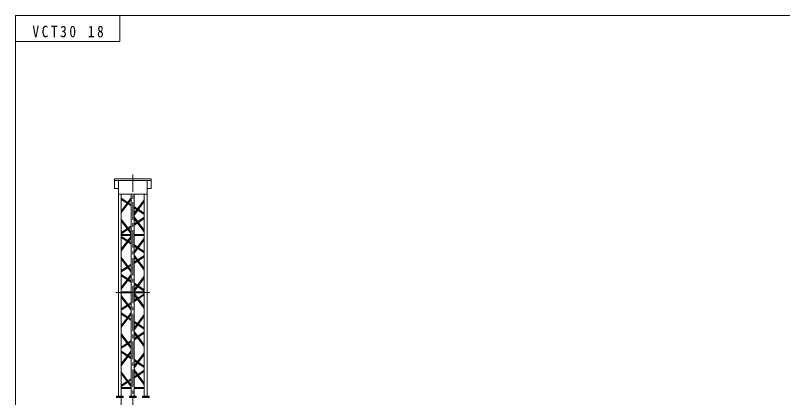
# Model space of a CAD drawing. Units: millimetres on the paper, enlarged 150 times. Extents: x -30700 to 29919, y -306531 to 293469.
# Drawn here: x -30700 to -8669, y 9315 to 20293 of the extents above; entities that cross this region are included whole.
import ezdxf

# ---------------------------------------------------------------- set-up
doc = ezdxf.new("R2010")
doc.units = ezdxf.units.MM
doc.header["$LTSCALE"] = 150
doc.linetypes.add('CHAIN1', pattern=[8, 5, -1, 1, -1])
for name, color, linetype, lineweight in [('0-0', 7, 'Continuous', 9), ('0-2', 7, 'Continuous', 9), ('6-1', 7, 'Continuous', 9)]:
    doc.layers.add(name, color=color, linetype=linetype, lineweight=lineweight)
doc.layers.add('1-3', color=7, linetype='Continuous')
doc.styles.add('ＭＳ ゴシック', font='')
doc.styles.get('ＭＳ ゴシック').set_extended_font_data('MS Gothic')

# ---------------------------------------------------------------- blocks, each defined once
blk = doc.blocks.new('本体平面')
at = {"layer": '6-1'}
for p, q in [((15620.8, 762.6), (15560.7, 762.6)), ((15560.7, 709.8), (15560.7, 537.8)), ((15560.7, 537.8), (15560.7, 709.8)), ((15560.7, 709.8), (15560.7, 537.8)), ((15590.8, 537.8), (15590.8, 762.6)), ((15590.8, 709.8), (15590.8, 537.8)), ((15590.8, 537.8), (15590.8, 709.8)), ((15590.8, 709.8), (15590.8, 537.8)), ((15590.8, 537.8), (15590.8, 709.8)), ((15590.8, 709.8), (15590.8, 537.8)), ((15590.8, 709.8), (15590.8, 485.1)), ((15620.8, 762.6), (15620.8, 537.8)), ((15620.8, 709.8), (15620.8, 537.8)), ((15620.8, 537.8), (15620.8, 709.8)), ((15620.8, 485.1), (15620.8, 709.8)), ((15620.8, 688.3), (24907.9, 688.3)), ((24330.4, 688.3), (24330.4, -558.1)), ((24991.2, 857.1), (24570.7, 857.1)), ((24570.7, 857.1), (24570.7, 688.3)), ((24916.1, 857.1), (24916.1, -726.9)), ((15560.7, 559.3), (6610.8, 559.3)), ((15590.8, 537.8), (15590.8, 564)), ((24331.1, 559.3), (15620.8, 559.3)), ((15958.7, 133.7), (15958.7, 559.3)), ((16003.7, 133.7), (16003.7, 559.3)), ((16030.6, 130.7), (16597, 559.3)), ((16039.1, 559.3), (16220.3, 285.1)), ((16093.1, 559.3), (16255.2, 314)), ((16102.3, 128.6), (16671.6, 559.3)), ((17505.9, 128.6), (16936.5, 559.3)), ((17577.6, 130.7), (17011.2, 559.3)), ((17515.1, 559.3), (17353, 314)), ((17569.1, 559.3), (17387.9, 285.1)), ((17676.4, 130.7), (18242.8, 559.3)), ((17685, 559.3), (17866.2, 285.1)), ((17738.9, 559.3), (17901.1, 314)), ((17748.2, 128.6), (18317.5, 559.3)), ((19151.7, 128.6), (18582.4, 559.3)), ((19223.4, 130.7), (18657, 559.3)), ((19160.9, 559.3), (18998.8, 314)), ((19214.9, 559.3), (19033.7, 285.1)), ((19322.2, 130.7), (19888.7, 559.3)), ((19348.2, 533), (19512, 285.1)), ((19384.8, 559.3), (19546.9, 314)), ((19394, 128.6), (19963.3, 559.3)), ((20073.2, 129.5), (20073.2, 622.7)), ((20073.2, 129.5), (20073.2, 559.3)), ((20073.2, 129.5), (20073.2, 559.3)), ((20118.3, 129.5), (20118.3, 559.3)), ((20118.3, 129.5), (20118.3, 559.3)), ((20797.5, 128.6), (20228.2, 559.3)), ((20869.3, 130.7), (20302.8, 559.3)), ((20806.7, 559.3), (20644.6, 314)), ((20860.7, 559.3), (20679.5, 285.1)), ((20968, 130.7), (21534.5, 559.3)), ((20976.6, 559.3), (21157.8, 285.1)), ((21030.6, 559.3), (21192.7, 314)), ((21039.8, 128.6), (21609.1, 559.3)), ((22443.3, 128.6), (21874, 559.3)), ((22515.1, 130.7), (21948.6, 559.3)), ((22452.6, 559.3), (22290.4, 314)), ((22506.5, 559.3), (22325.4, 285.1)), ((22542, 127.2), (22542, 559.3)), ((22587, 127.2), (22587, 559.3)), ((22613.9, 130.7), (23180.3, 559.3)), ((22622.4, 559.3), (22803.6, 285.1)), ((22676.4, 559.3), (22838.5, 314)), ((22685.6, 128.6), (23254.9, 559.3)), ((24089.1, 128.6), (23519.9, 559.3)), ((24160.9, 130.7), (23594.5, 559.3)), ((24098.4, 559.3), (23936.2, 314)), ((24152.4, 559.3), (23971.2, 285.1)), ((15620.8, 203.8), (15560.7, 203.8)), ((15560.7, 151.1), (15560.7, -20.9)), ((15560.7, -20.9), (15560.7, 151.1)), ((15560.7, 151.1), (15560.7, -20.9)), ((15590.8, -20.9), (15590.8, 203.8)), ((15590.8, 151.1), (15590.8, -20.9)), ((15590.8, -20.9), (15590.8, 151.1)), ((15590.8, 151.1), (15590.8, -20.9)), ((15590.8, -20.9), (15590.8, 151.1)), ((15590.8, 151.1), (15590.8, -20.9)), ((15590.8, 151.1), (15590.8, -73.7)), ((15590.8, -20.9), (15590.8, 5.2)), ((15620.8, 203.8), (15620.8, -20.9)), ((15620.8, 151.1), (15620.8, -20.9)), ((15620.8, -20.9), (15620.8, 151.1)), ((15620.8, -73.7), (15620.8, 151.1)), ((15620.9, 129.6), (24319.1, 129.6)), ((24312.4, 129.6), (15620.9, 129.6)), ((24307.1, 0.6), (15620.9, 0.6)), ((15620.9, 0.6), (24324.3, 0.6)), ((16113.7, -429.1), (16684.1, 2.4)), ((16251.1, 238.6), (16316, 140.3)), ((16286.9, 266.1), (16373.2, 135.5)), ((16462, 1), (16532.1, -105)), ((17494.5, -429.1), (16924.1, 2.4)), ((17146.1, 1), (17076.1, -105)), ((17321.3, 266.1), (17235, 135.5)), ((17357.1, 238.6), (17292.2, 140.3)), ((17759.6, -429.1), (18329.9, 2.4)), ((17896.9, 238.6), (17961.9, 140.3)), ((17932.7, 266.1), (18019, 135.5)), ((18107.9, 1), (18177.9, -105)), ((19140.3, -429.1), (18570, 2.4)), ((18792, 1), (18721.9, -105)), ((18967.1, 266.1), (18880.8, 135.5)), ((19002.9, 238.6), (18938, 140.3)), ((19405.4, -429.1), (19975.7, 2.4)), ((19542.7, 238.6), (19607.7, 140.3)), ((19578.5, 266.1), (19664.8, 135.5)), ((19753.7, 1), (19823.8, -105)), ((20073.2, -429.1), (20073.2, 0)), ((20073.2, -429.1), (20073.2, 0)), ((20073.2, -429.1), (20073.2, 0)), ((20118.3, -429.1), (20118.3, 0)), ((20118.3, -429.1), (20118.3, 0)), ((20786.1, -429.1), (20218.2, 0.6)), ((20437.8, 1), (20367.7, -105)), ((20613, 266.1), (20526.7, 135.5)), ((20648.8, 238.6), (20583.8, 140.3)), ((21051.2, -429.1), (21621.5, 2.4)), ((21188.5, 238.6), (21253.5, 140.3)), ((21224.3, 266.1), (21310.7, 135.5)), ((21399.5, 1), (21469.6, -105)), ((22431.9, -429.1), (21861.6, 2.4)), ((22083.6, 1), (22013.6, -105)), ((22258.8, 266.1), (22172.5, 135.5)), ((22294.6, 238.6), (22229.6, 140.3)), ((22697, -429.1), (23267.3, 2.4)), ((22834.4, 238.6), (22899.3, 140.3)), ((22870.2, 266.1), (22956.5, 135.5)), ((23045.4, 1), (23115.4, -105)), ((24077.8, -429.1), (23507.4, 2.4)), ((23729.4, 1), (23659.4, -105)), ((23904.6, 266.1), (23818.3, 135.5)), ((23940.4, 238.6), (23875.5, 140.3)), ((15958.7, -429.1), (15958.7, -10.4)), ((16003.7, -429.1), (16003.7, -4.2)), ((16188.3, -429.1), (16751.5, -3)), ((16410.1, -2), (16493.8, -128.7)), ((16527.1, -179.2), (16692.2, -429.1)), ((16559.5, -146.5), (16746.2, -429.1)), ((17419.9, -429.1), (16856.7, -3)), ((17048.7, -146.5), (16862, -429.1)), ((17081.1, -179.2), (16916, -429.1)), ((17198.1, -2), (17114.4, -128.7)), ((17834.2, -429.1), (18397.3, -3)), ((18055.9, -2), (18139.6, -128.7)), ((18172.9, -179.2), (18338.1, -429.1)), ((18205.3, -146.5), (18392, -429.1)), ((19065.7, -429.1), (18502.5, -3)), ((18694.5, -146.5), (18507.8, -429.1)), ((18726.9, -179.2), (18561.8, -429.1)), ((18844, -2), (18760.2, -128.7)), ((19480, -429.1), (20043.1, -3)), ((19701.7, -2), (19785.4, -128.7)), ((19818.8, -179.2), (19983.9, -429.1)), ((19851.1, -146.5), (20037.9, -429.1)), ((20711.5, -429.1), (20148.4, -3)), ((20340.4, -146.5), (20153.6, -429.1)), ((20372.7, -179.2), (20207.6, -429.1)), ((20489.8, -2), (20406.1, -128.7)), ((21125.8, -429.1), (21688.9, -3)), ((21347.5, -2), (21431.3, -128.7)), ((21464.6, -179.2), (21629.7, -429.1)), ((21496.9, -146.5), (21683.7, -429.1)), ((22357.3, -429.1), (21794.2, -3)), ((21986.2, -146.5), (21799.5, -429.1)), ((22018.6, -179.2), (21853.4, -429.1)), ((22135.6, -2), (22051.9, -128.7)), ((22542, -429.1), (22542, -5.8)), ((22587, -429.1), (22587, -5.8)), ((22771.6, -429.1), (23334.8, -3)), ((22993.3, -2), (23077.1, -128.7)), ((23110.4, -179.2), (23275.5, -429.1)), ((23142.8, -146.5), (23329.5, -429.1)), ((24003.2, -429.1), (23440, -3)), ((23632, -146.5), (23445.3, -429.1)), ((23664.4, -179.2), (23499.3, -429.1)), ((23781.5, -2), (23697.7, -128.7)), ((15560.7, -579.7), (15560.7, -407.7)), ((15560.7, -407.7), (15560.7, -579.7)), ((15560.7, -579.7), (15560.7, -407.7)), ((15620.8, -632.4), (15560.7, -632.4)), ((15590.8, -579.7), (15590.8, -354.9)), ((15590.8, -407.7), (15590.8, -433.8)), ((15590.8, -579.7), (15590.8, -407.7)), ((15590.8, -407.7), (15590.8, -579.7)), ((15590.8, -579.7), (15590.8, -407.7)), ((15590.8, -407.7), (15590.8, -579.7)), ((15590.8, -579.7), (15590.8, -407.7)), ((15590.8, -407.7), (15590.8, -632.4)), ((15620.8, -354.9), (15620.8, -579.7)), ((15620.8, -579.7), (15620.8, -407.7)), ((15620.8, -407.7), (15620.8, -579.7)), ((15620.8, -632.4), (15620.8, -407.7)), ((24330.4, -429.1), (15623.4, -429.1)), ((15625.3, -558.1), (24916.1, -558.1)), ((24570.7, -558.1), (24570.7, -726.9))]:
    blk.add_line(p, q, dxfattribs=at)
at = {"layer": '6-1', "linetype": 'CHAIN1'}
for p, q in [((20095.7, 791.8), (20095.7, 53.1)), ((20095.7, 791.8), (20095.7, 53.1)), ((25174.2, 65.1), (-2373.7, 65.1)), ((20095.7, -661.6), (20095.7, 77.1)), ((20095.7, -661.6), (20095.7, 77.1))]:
    blk.add_line(p, q, dxfattribs=at)
at = {"layer": '6-1'}
for points in [[(15620.8, 485.1), (15560.7, 485.1), (15560.7, 762.6)], [(24991.2, 857.1), (24991.2, -726.9), (24570.7, -726.9)], [(15620.8, -73.7), (15560.7, -73.7), (15560.7, 203.8)], [(15620.8, -354.9), (15560.7, -354.9), (15560.7, -632.4)]]:
    blk.add_lwpolyline(points, dxfattribs=at)

msp = doc.modelspace()

# ---------------------------------------------------------------- linework, layer by layer
at = {"layer": '0-0'}
for p, q in [((-30700.2, 20292.6), (-1800.5, 20292.6)), ((-30700.2, -21666.9), (-30700.2, 20292.6))]:
    msp.add_line(p, q, dxfattribs=at)
at = {"layer": '0-2'}
msp.add_lwpolyline([(-30700.2, 19542.6), (-27700.2, 19542.6), (-27700.2, 20292.6)], dxfattribs=at)

# ---------------------------------------------------------------- block references
at = {"layer": '1-3', "xscale": 0.6666667, "yscale": 0.6666667, "rotation": 90}
msp.add_blockref('本体平面', (-27284.3, -1058.4), dxfattribs=at)

# ---------------------------------------------------------------- texts
at = {"layer": '0-2', "insert": (-30209.5, 19658.8), "char_height": 329.9, "attachment_point": 7, "style": 'ＭＳ ゴシック'}
msp.add_mtext('\\T1.39;\\W0.85;VCT30\\~18', dxfattribs=at)

doc.saveas('drawing.dxf')
